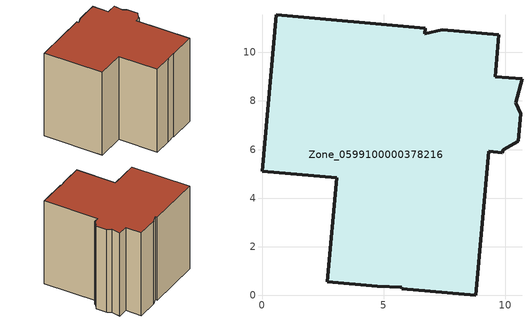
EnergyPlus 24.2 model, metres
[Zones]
Zone_0599100000378216
 floor ground (C_G): 6.7,10.77 7.42,10.93 9.74,10.72 9.58,8.99 10.69,8.9 10.43,7.92 10.65,7.47 10.54,6.34 9.91,5.99 9.88,5.87 9.31,5.92 8.78,0 5.75,0.28 5.75,0.34 4.75,0.38 2.68,0.57 3.08,4.85 0,5.12 0.58,11.55 6.72,11 z0
 wall outside (C_F): 5.75,0.34 5.75,0.28 8.78,0 9.31,5.92 9.88,5.87 9.91,5.99 10.54,6.34 10.65,7.47 10.43,7.92 10.69,8.9 9.58,8.99 9.74,10.72 7.42,10.93 6.7,10.77 6.72,11 0.58,11.55 0,5.12 3.08,4.85 2.68,0.57 4.75,0.38 5.75,0.34 z0:9.54
 roof outside (C_R): 5.75,0.28 8.78,0 9.31,5.92 9.88,5.87 9.91,5.99 10.54,6.34 10.65,7.47 10.43,7.92 10.69,8.9 9.58,8.99 9.74,10.72 7.42,10.93 6.7,10.77 6.72,11 0.58,11.55 0,5.12 3.08,4.85 2.68,0.57 4.75,0.38 5.75,0.34 z9.54
[BUILDING]
Pand.0599100000378216: North Axis=0; Terrain=City; Loads Convergence Tolerance Value=0.04; Temperature Convergence Tolerance Value=0.4; Solar Distribution=FullExterior; Maximum Number of Warmup Days=25; Minimum Number of Warmup Days=1
[Site:Location]
Rotterdam.The.Hague.AP_ZH_NLD Design_Conditions: Latitude=51.96; Longitude=4.45; Time Zone=1; Elevation=-4.5
[SITE:GROUNDTEMPERATURE:BUILDINGSURFACE]
18, 18, 18, 18, 18, 18, 18, 18, 18, 18, 18, 18
[MATERIAL] Thermal Absorptance=0.9; Solar Absorptance=0.7; Visible Absorptance=0.7
Name | Roughness | Thickness | Conductivity | Density | Specific Heat
G.TC.1992-2005 | MediumSmooth | 0.15 | 0.06 | 540 | 1210
F.TC.1992-2005 | Rough | 0.3 | 0.12 | 1920 | 840
R.TC.1992-2005 | MediumRough | 0.2 | 0.08 | 1500 | 1000
[CONSTRUCTION]
C_G: G.TC.1992-2005
C_F: F.TC.1992-2005
C_R: R.TC.1992-2005
[ZONE]
Zone_0599100000378216: Type=1; Multiplier=1; Ceiling Height=Autocalculate; Volume=Autocalculate; Floor Area=autocalculate; Part of Total Floor Area=Yes
[ZONEINFILTRATION:DESIGNFLOWRATE]
Infil_Zone_0599100000378216: Zone or ZoneList or Space or SpaceList=Zone_0599100000378216; Schedule=AlwaysOn; Design Flow Rate Calculation Method=Flow/Area; Flow Rate per Floor Area=0.0015; Constant Term Coefficient=1; Temperature Term Coefficient=0; Velocity Term Coefficient=0; Velocity Squared Term Coefficient=0
[HVACTEMPLATE:ZONE:IDEALLOADSAIRSYSTEM]
Zone_0599100000378216: Maximum Heating Supply Air Temperature=50; Minimum Cooling Supply Air Temperature=13; Maximum Heating Supply Air Humidity Ratio=0.0156; Minimum Cooling Supply Air Humidity Ratio=0.0077; Heating Limit=NoLimit; Cooling Limit=NoLimit; Dehumidification Control Type=ConstantSensibleHeatRatio; Cooling Sensible Heat Ratio=0.7; Dehumidification Setpoint=60; Humidification Control Type=None; Humidification Setpoint=30; Outdoor Air Method=None; Outdoor Air Flow Rate per Person=0.00944; Outdoor Air Flow Rate per Zone Floor Area=0; Outdoor Air Flow Rate per Zone=0; Demand Controlled Ventilation Type=None; Outdoor Air Economizer Type=NoEconomizer; Heat Recovery Type=None; Sensible Heat Recovery Effectiveness=0.7; Latent Heat Recovery Effectiveness=0.65
[ZONECONTROL:THERMOSTAT]
ThermostatControl_Zone_0599100000378216: Zone or ZoneList=Zone_0599100000378216; Control Type Schedule=DualSetpointControlType; Control 1=Thermostat_Zone_0599100000378216; Temperature Difference Between Cutout And Setpoint=0
[THERMOSTATSETPOINT:DUALSETPOINT]
Thermostat_Zone_0599100000378216: Heating Setpoint Temperature Schedule=HeatingSetpoint_Zone_0599100000378216; Cooling Setpoint Temperature Schedule=CoolingSetpoint_Zone_0599100000378216
[SCHEDULE:COMPACT]
HeatingSetpoint_Zone_0599100000378216: Through: 12/31, For: AllDays, Until: 24:00, 21
CoolingSetpoint_Zone_0599100000378216: Through: 12/31, For: AllDays, Until: 24:00, 24
DualSetpointControlType: Through: 12/31, For: AllDays, Until: 24:00, 4
AlwaysOn: Through: 12/31, For: AllDays, Until: 24:00, 1
